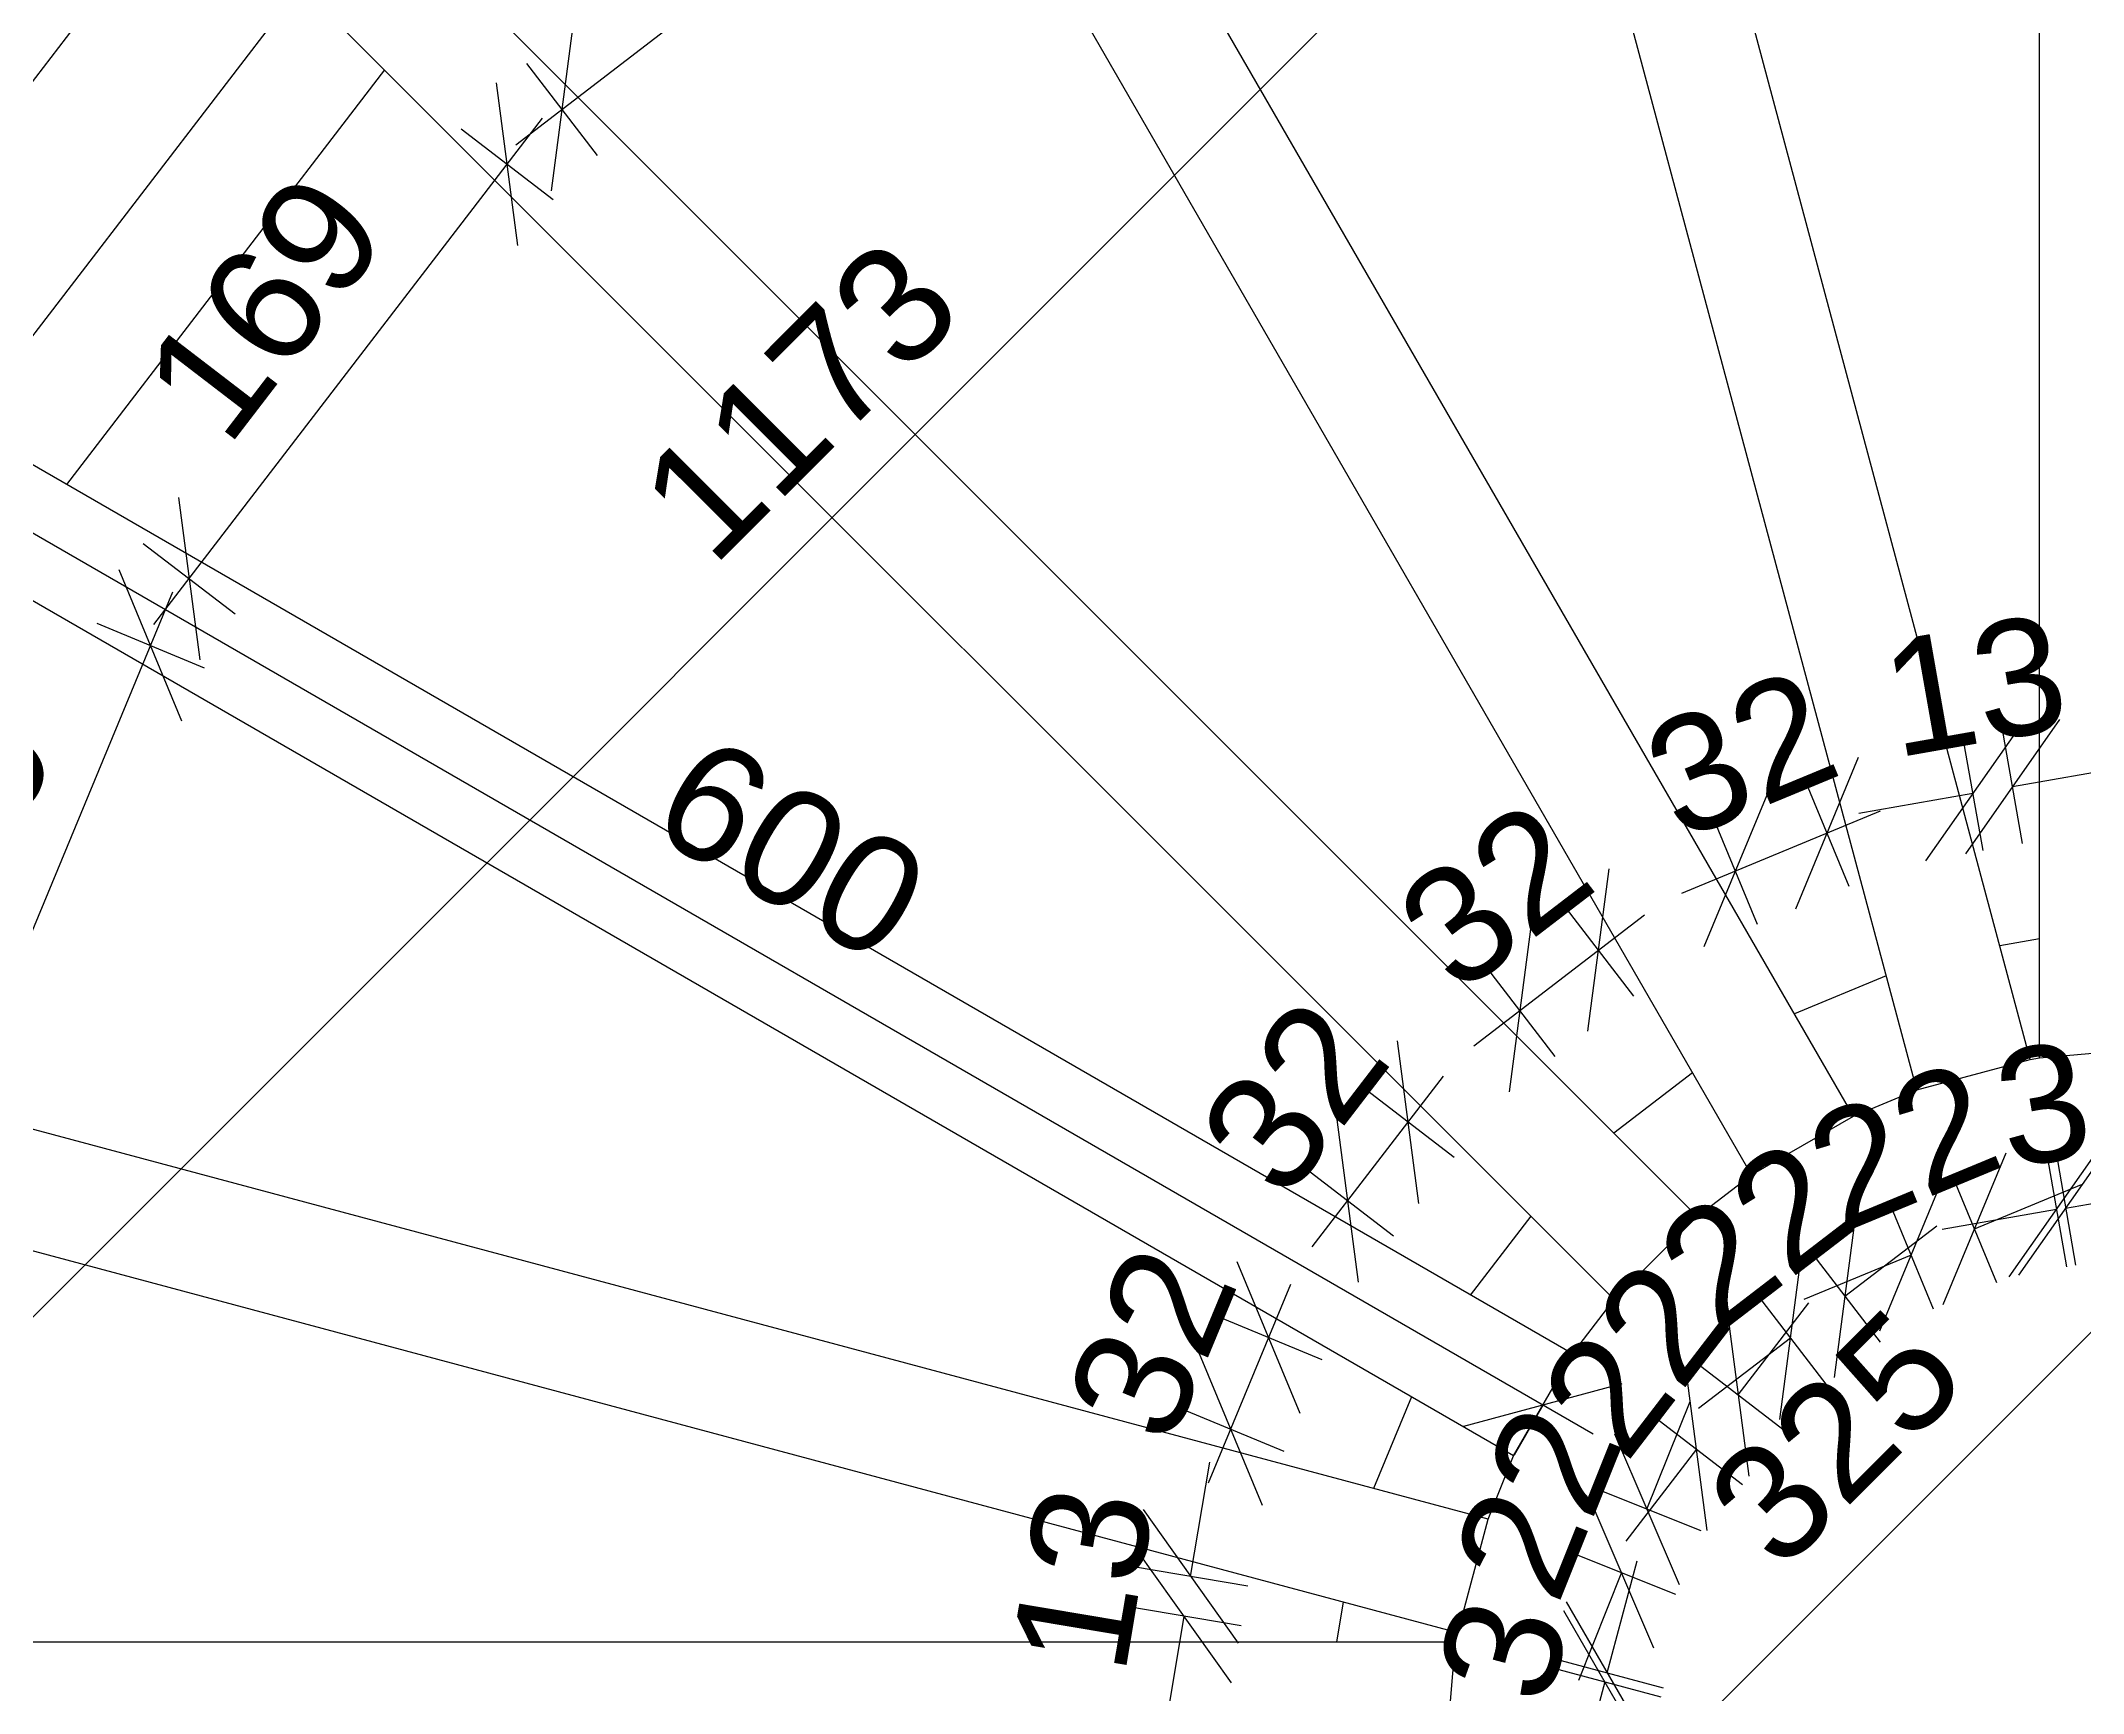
# Model space of a CAD drawing. Header units: millimetres. Extents: x -96270 to 80902, y -48795 to -34727.
# Drawn here: x 58690 to 59350, y -37729 to -37195 of the extents above; entities that cross this region are included whole.
import ezdxf

# ---------------------------------------------------------------- set-up
doc = ezdxf.new("R2010")
doc.units = ezdxf.units.MM
doc.layers.get('0').update_dxf_attribs({"lineweight": 25})
doc.layers.add('Mållinje (Afsætning af mål)', color=4, linetype='Continuous', lineweight=9)
doc.layers.add('Tyk fuldstregslinje (Optegning)', color=7, linetype='Continuous', lineweight=30)
doc.styles.add('Annotative', font='arial.ttf')
doc.dimstyles.new('Annotative', dxfattribs={"dimscale": 0, "dimtxt": 2.5, "dimasz": 2.5, "dimexe": 1.25, "dimexo": 1, "dimgap": 1, "dimtad": 1, "dimdec": 0, "dimzin": 0, "dimtxsty": 'Annotative', "dimblk": 'OBLIQUE', "dimcen": 1, "dimdle": 1.25, "dimadec": 0, "dimazin": 0, "dimtfac": 1, "dimtdec": 0, "dimtofl": 0, "dimtmove": 0, "dimatfit": 3, "dimfxl": 1.25, "dimfxlon": 1, "dimtolj": 1, "dimtzin": 0, "dimarcsym": 0})

# ---------------------------------------------------------------- blocks, each defined once
blk = doc.blocks.new('_Oblique')
at = {"color": 0, "linetype": 'ByBlock', "lineweight": -2}
blk.add_line((-0.5, -0.5), (0.5, 0.5), dxfattribs=at)
blk = doc.blocks.new('*D654')
at = {"layer": 'Defpoints', "color": 0, "transparency": 16777216}
for p in [(58734.44, -37147.06), (58774.11, -37177.5), (58665.18, -37319.46)]:
    blk.add_point(p, dxfattribs=at)
at = {"layer": 'Mållinje (Afsætning af mål)', "color": 0, "lineweight": -2, "transparency": 16777216}
for p, q in [((58614.1, -37303.9), (58745.86, -37132.19)), ((58749.32, -37158.48), (58719.57, -37135.65)), ((58640.39, -37300.44), (58610.64, -37277.61))]:
    blk.add_line(p, q, dxfattribs=at)
at = {"layer": 'Mållinje (Afsætning af mål)', "color": 0, "lineweight": -2, "transparency": 16777216, "xscale": 37.5, "yscale": 37.5, "zscale": 37.5}
for p, rotation in [((58734.44, -37147.06), 52.49999999999965), ((58625.51, -37289.03), 232.4999999999996)]:
    blk.add_blockref('_Oblique', p, dxfattribs=dict(at, rotation=rotation))
at = {"layer": 'Mållinje (Afsætning af mål)', "color": 0, "transparency": 16777216, "insert": (58652.89, -37197.26), "char_height": 37.5, "attachment_point": 5, "rotation": 52.5, "style": 'Annotative'}
blk.add_mtext('\\A1;179', dxfattribs=at)
blk = doc.blocks.new('*D637')
at = {"layer": 'Defpoints', "color": 0, "transparency": 16777216}
for p in [(59148.23, -37709.91), (59147.45, -37712.81), (59196.53, -37722.85)]:
    blk.add_point(p, dxfattribs=at)
at = {"layer": 'Mållinje (Afsætning af mål)', "color": 0, "lineweight": -2, "transparency": 16777216}
for p, q in [((59196.53, -37722.85), (59206.23, -37686.63)), ((59177.64, -37720.9), (59213.86, -37730.6)), ((59178.42, -37718), (59214.64, -37727.7)), ((59195.75, -37725.75), (59186.04, -37761.97))]:
    blk.add_line(p, q, dxfattribs=at)
at = {"layer": 'Mållinje (Afsætning af mål)', "color": 0, "lineweight": -2, "transparency": 16777216, "xscale": 37.5, "yscale": 37.5, "zscale": 37.5}
for p, rotation in [((59195.75, -37725.75), 74.99999999979862), ((59196.53, -37722.85), 254.9999999997986)]:
    blk.add_blockref('_Oblique', p, dxfattribs=dict(at, rotation=rotation))
at = {"layer": 'Mållinje (Afsætning af mål)', "color": 0, "transparency": 16777216, "insert": (59163.14, -37715.46), "char_height": 37.5, "attachment_point": 5, "rotation": 75, "style": 'Annotative'}
blk.add_mtext('\\A1;3', dxfattribs=at)
blk = doc.blocks.new('*D636')
at = {"layer": 'Defpoints', "color": 0, "transparency": 16777216}
for p in [(59166.29, -37652.66), (59209.38, -37669.9), (59158.07, -37673.2)]:
    blk.add_point(p, dxfattribs=at)
at = {"layer": 'Mållinje (Afsætning af mål)', "color": 0, "lineweight": -2, "transparency": 16777216}
for p, q in [((59209.38, -37669.9), (59223.32, -37635.09)), ((59191.98, -37662.94), (59226.79, -37676.87)), ((59183.76, -37683.48), (59218.57, -37697.42)), ((59201.16, -37690.45), (59187.23, -37725.27))]:
    blk.add_line(p, q, dxfattribs=at)
at = {"layer": 'Mållinje (Afsætning af mål)', "color": 0, "lineweight": -2, "transparency": 16777216, "xscale": 37.5, "yscale": 37.5, "zscale": 37.5}
for p, rotation in [((59209.38, -37669.9), 248.1904522897012), ((59201.16, -37690.45), 68.19045228970117)]:
    blk.add_blockref('_Oblique', p, dxfattribs=dict(at, rotation=rotation))
at = {"layer": 'Mållinje (Afsætning af mål)', "color": 0, "transparency": 16777216, "insert": (59173.87, -37667.61), "char_height": 37.5, "attachment_point": 5, "rotation": 68.19045, "style": 'Annotative'}
blk.add_mtext('\\A1;22', dxfattribs=at)
blk = doc.blocks.new('*D635')
at = {"layer": 'Defpoints', "color": 0, "transparency": 16777216}
for p in [(59061.85, -37691.68), (59111.16, -37699.97), (59109, -37712.81)]:
    blk.add_point(p, dxfattribs=at)
at = {"layer": 'Mållinje (Afsætning af mål)', "color": 0, "lineweight": -2, "transparency": 16777216}
for p, q in [((59061.85, -37691.68), (59068.07, -37654.7)), ((59080.34, -37694.79), (59043.36, -37688.58)), ((59078.18, -37707.63), (59041.2, -37701.41)), ((59059.69, -37704.52), (59053.47, -37741.5))]:
    blk.add_line(p, q, dxfattribs=at)
at = {"layer": 'Mållinje (Afsætning af mål)', "color": 0, "lineweight": -2, "transparency": 16777216, "xscale": 37.5, "yscale": 37.5, "zscale": 37.5}
for p, rotation in [((59061.85, -37691.68), 260.4569625527603), ((59059.69, -37704.52), 80.45696255276027)]:
    blk.add_blockref('_Oblique', p, dxfattribs=dict(at, rotation=rotation))
at = {"layer": 'Mållinje (Afsætning af mål)', "color": 0, "transparency": 16777216, "insert": (59027.08, -37692.44), "char_height": 37.5, "attachment_point": 5, "rotation": 80.45696, "style": 'Annotative'}
blk.add_mtext('\\A1;13', dxfattribs=at)
blk = doc.blocks.new('*D634')
at = {"layer": 'Defpoints', "color": 0, "transparency": 16777216}
for p in [(59087.09, -37614.47), (59133.28, -37633.6), (59120.99, -37663.27)]:
    blk.add_point(p, dxfattribs=at)
at = {"layer": 'Mållinje (Afsætning af mål)', "color": 0, "lineweight": -2, "transparency": 16777216}
for p, q in [((59067.62, -37661.46), (59094.26, -37597.15)), ((59104.41, -37621.64), (59069.76, -37607.29)), ((59092.12, -37651.31), (59057.48, -37636.96))]:
    blk.add_line(p, q, dxfattribs=at)
at = {"layer": 'Mållinje (Afsætning af mål)', "color": 0, "lineweight": -2, "transparency": 16777216, "xscale": 37.5, "yscale": 37.5, "zscale": 37.5}
for p, rotation in [((59087.09, -37614.47), 67.500000000009), ((59074.8, -37644.13), 247.500000000009)]:
    blk.add_blockref('_Oblique', p, dxfattribs=dict(at, rotation=rotation))
at = {"layer": 'Mållinje (Afsætning af mål)', "color": 0, "transparency": 16777216, "insert": (59049.38, -37616.23), "char_height": 37.5, "attachment_point": 5, "rotation": 67.5, "style": 'Annotative'}
blk.add_mtext('\\A1;32', dxfattribs=at)
blk = doc.blocks.new('*D633')
at = {"layer": 'Defpoints', "color": 0, "transparency": 16777216}
for p in [(59132.16, -37544.78), (59171.83, -37575.22), (59152.28, -37600.69)]:
    blk.add_point(p, dxfattribs=at)
at = {"layer": 'Mållinje (Afsætning af mål)', "color": 0, "lineweight": -2, "transparency": 16777216}
for p, q in [((59101.2, -37585.13), (59143.58, -37529.9)), ((59147.04, -37556.19), (59117.29, -37533.37)), ((59127.49, -37581.67), (59097.74, -37558.84))]:
    blk.add_line(p, q, dxfattribs=at)
at = {"layer": 'Mållinje (Afsætning af mål)', "color": 0, "lineweight": -2, "transparency": 16777216, "xscale": 37.5, "yscale": 37.5, "zscale": 37.5}
for p, rotation in [((59132.16, -37544.78), 52.50000000000339), ((59112.61, -37570.26), 232.5000000000034)]:
    blk.add_blockref('_Oblique', p, dxfattribs=dict(at, rotation=rotation))
at = {"layer": 'Mållinje (Afsætning af mål)', "color": 0, "transparency": 16777216, "insert": (59095.29, -37536.72), "char_height": 37.5, "attachment_point": 5, "rotation": 52.5, "style": 'Annotative'}
blk.add_mtext('\\A1;32', dxfattribs=at)
blk = doc.blocks.new('*D632')
at = {"layer": 'Defpoints', "color": 0, "transparency": 16777216}
for p in [(59193.74, -37489.13), (59224.17, -37528.8), (59198.7, -37548.35)]:
    blk.add_point(p, dxfattribs=at)
at = {"layer": 'Mållinje (Afsætning af mål)', "color": 0, "lineweight": -2, "transparency": 16777216}
for p, q in [((59153.39, -37520.09), (59208.61, -37477.72)), ((59205.15, -37504.01), (59182.32, -37474.26)), ((59179.67, -37523.56), (59156.85, -37493.8))]:
    blk.add_line(p, q, dxfattribs=at)
at = {"layer": 'Mållinje (Afsætning af mål)', "color": 0, "lineweight": -2, "transparency": 16777216, "xscale": 37.5, "yscale": 37.5, "zscale": 37.5}
for p, rotation in [((59193.74, -37489.13), 37.49999999999974), ((59168.26, -37508.68), 217.4999999999997)]:
    blk.add_blockref('_Oblique', p, dxfattribs=dict(at, rotation=rotation))
at = {"layer": 'Mållinje (Afsætning af mål)', "color": 0, "transparency": 16777216, "insert": (59160.2, -37471.81), "char_height": 37.5, "attachment_point": 5, "rotation": 37.5, "style": 'Annotative'}
blk.add_mtext('\\A1;32', dxfattribs=at)
blk = doc.blocks.new('*D631')
at = {"layer": 'Defpoints', "color": 0, "transparency": 16777216}
for p in [(59267.62, -37451.32), (59286.75, -37497.51), (59257.08, -37509.8)]:
    blk.add_point(p, dxfattribs=at)
at = {"layer": 'Mållinje (Afsætning af mål)', "color": 0, "lineweight": -2, "transparency": 16777216}
for p, q in [((59274.79, -37468.64), (59260.44, -37433.99)), ((59220.63, -37470.78), (59284.94, -37444.14)), ((59245.12, -37480.93), (59230.77, -37446.28))]:
    blk.add_line(p, q, dxfattribs=at)
at = {"layer": 'Mållinje (Afsætning af mål)', "color": 0, "lineweight": -2, "transparency": 16777216, "xscale": 37.5, "yscale": 37.5, "zscale": 37.5}
for p, rotation in [((59267.62, -37451.32), 22.50000000000797), ((59237.95, -37463.61), 202.500000000008)]:
    blk.add_blockref('_Oblique', p, dxfattribs=dict(at, rotation=rotation))
at = {"layer": 'Mållinje (Afsætning af mål)', "color": 0, "transparency": 16777216, "insert": (59239.71, -37425.9), "char_height": 37.5, "attachment_point": 5, "rotation": 22.5, "style": 'Annotative'}
blk.add_mtext('\\A1;32', dxfattribs=at)
blk = doc.blocks.new('*D630')
at = {"layer": 'Defpoints', "color": 0, "transparency": 16777216}
for p in [(59327.61, -37436.28), (59336.29, -37485.52), (59323.48, -37487.78)]:
    blk.add_point(p, dxfattribs=at)
at = {"layer": 'Mållinje (Afsætning af mål)', "color": 0, "lineweight": -2, "transparency": 16777216}
for p, q in [((59330.86, -37454.74), (59324.35, -37417.81)), ((59318.06, -37457), (59311.54, -37420.07)), ((59327.61, -37436.28), (59364.54, -37429.77)), ((59314.8, -37438.54), (59277.87, -37445.05))]:
    blk.add_line(p, q, dxfattribs=at)
at = {"layer": 'Mållinje (Afsætning af mål)', "color": 0, "lineweight": -2, "transparency": 16777216, "xscale": 37.5, "yscale": 37.5, "zscale": 37.5}
for p, rotation in [((59314.8, -37438.54), 9.99999999998062), ((59327.61, -37436.28), 189.9999999999806)]:
    blk.add_blockref('_Oblique', p, dxfattribs=dict(at, rotation=rotation))
at = {"layer": 'Mållinje (Afsætning af mål)', "color": 0, "transparency": 16777216, "insert": (59315.27, -37403.77), "char_height": 37.5, "attachment_point": 5, "rotation": 10, "style": 'Annotative'}
blk.add_mtext('\\A1;13', dxfattribs=at)
blk = doc.blocks.new('*D629')
at = {"layer": 'Defpoints', "color": 0, "transparency": 16777216}
for p in [(59198.78, -37602.17), (59185.29, -37619.75), (59238.9, -37632.95)]:
    blk.add_point(p, dxfattribs=at)
at = {"layer": 'Mållinje (Afsætning af mål)', "color": 0, "lineweight": -2, "transparency": 16777216}
for p, q in [((59238.9, -37632.95), (59261.73, -37603.2)), ((59224.02, -37621.54), (59253.77, -37644.37)), ((59210.53, -37639.12), (59240.28, -37661.95)), ((59225.41, -37650.54), (59202.58, -37680.29))]:
    blk.add_line(p, q, dxfattribs=at)
at = {"layer": 'Mållinje (Afsætning af mål)', "color": 0, "lineweight": -2, "transparency": 16777216, "xscale": 37.5, "yscale": 37.5, "zscale": 37.5}
for p, rotation in [((59238.9, -37632.95), 232.5000000000012), ((59225.41, -37650.54), 52.50000000000125)]:
    blk.add_blockref('_Oblique', p, dxfattribs=dict(at, rotation=rotation))
at = {"layer": 'Mållinje (Afsætning af mål)', "color": 0, "transparency": 16777216, "insert": (59205.32, -37621.15), "char_height": 37.5, "attachment_point": 5, "rotation": 52.5, "style": 'Annotative'}
blk.add_mtext('\\A1;22', dxfattribs=at)
blk = doc.blocks.new('*D628')
at = {"layer": 'Defpoints', "color": 0, "transparency": 16777216}
for p in [(59243.23, -37561.81), (59225.65, -37575.3), (59273.38, -37601.1)]:
    blk.add_point(p, dxfattribs=at)
at = {"layer": 'Mållinje (Afsætning af mål)', "color": 0, "lineweight": -2, "transparency": 16777216}
for p, q in [((59273.38, -37601.1), (59303.13, -37578.27)), ((59261.97, -37586.23), (59284.8, -37615.98)), ((59244.39, -37599.72), (59267.22, -37629.47)), ((59255.8, -37614.59), (59226.05, -37637.42))]:
    blk.add_line(p, q, dxfattribs=at)
at = {"layer": 'Mållinje (Afsætning af mål)', "color": 0, "lineweight": -2, "transparency": 16777216, "xscale": 37.5, "yscale": 37.5, "zscale": 37.5}
for p, rotation in [((59273.38, -37601.1), 217.5000000000033), ((59255.8, -37614.59), 37.5000000000033)]:
    blk.add_blockref('_Oblique', p, dxfattribs=dict(at, rotation=rotation))
at = {"layer": 'Mållinje (Afsætning af mål)', "color": 0, "transparency": 16777216, "insert": (59244, -37581.01), "char_height": 37.5, "attachment_point": 5, "rotation": 37.5, "style": 'Annotative'}
blk.add_mtext('\\A1;22', dxfattribs=at)
blk = doc.blocks.new('*D627')
at = {"layer": 'Defpoints', "color": 0, "transparency": 16777216}
for p in [(59296.61, -37534.32), (59276.14, -37542.81), (59315.25, -37579.32)]:
    blk.add_point(p, dxfattribs=at)
at = {"layer": 'Mållinje (Afsætning af mål)', "color": 0, "lineweight": -2, "transparency": 16777216}
for p, q in [((59308.08, -37562), (59322.43, -37596.64)), ((59315.25, -37579.32), (59349.9, -37564.97)), ((59287.6, -37570.48), (59301.95, -37605.12)), ((59294.78, -37587.8), (59260.13, -37602.15))]:
    blk.add_line(p, q, dxfattribs=at)
at = {"layer": 'Mållinje (Afsætning af mål)', "color": 0, "lineweight": -2, "transparency": 16777216, "xscale": 37.5, "yscale": 37.5, "zscale": 37.5}
for p, rotation in [((59315.25, -37579.32), 202.5000000000009), ((59294.78, -37587.8), 22.50000000000088)]:
    blk.add_blockref('_Oblique', p, dxfattribs=dict(at, rotation=rotation))
at = {"layer": 'Mållinje (Afsætning af mål)', "color": 0, "transparency": 16777216, "insert": (59292.07, -37552.31), "char_height": 37.5, "attachment_point": 5, "rotation": 22.5, "style": 'Annotative'}
blk.add_mtext('\\A1;22', dxfattribs=at)
blk = doc.blocks.new('*D626')
at = {"layer": 'Defpoints', "color": 0, "transparency": 16777216}
for p in [(59333.32, -37524.49), (59336.29, -37523.97), (59344.76, -37572.55)]:
    blk.add_point(p, dxfattribs=at)
at = {"layer": 'Mållinje (Afsætning af mål)', "color": 0, "lineweight": -2, "transparency": 16777216}
for p, q in [((59338.57, -37554.6), (59345, -37591.54)), ((59341.54, -37554.08), (59347.98, -37591.02)), ((59344.76, -37572.55), (59381.7, -37566.11)), ((59341.79, -37573.07), (59304.84, -37579.51))]:
    blk.add_line(p, q, dxfattribs=at)
at = {"layer": 'Mållinje (Afsætning af mål)', "color": 0, "lineweight": -2, "transparency": 16777216, "xscale": 37.5, "yscale": 37.5, "zscale": 37.5}
for p, rotation in [((59341.79, -37573.07), 9.885666944089726), ((59344.76, -37572.55), 189.8856669440897)]:
    blk.add_blockref('_Oblique', p, dxfattribs=dict(at, rotation=rotation))
at = {"layer": 'Mållinje (Afsætning af mål)', "color": 0, "transparency": 16777216, "insert": (59337.41, -37539.16), "char_height": 37.5, "attachment_point": 5, "rotation": 9.88567, "style": 'Annotative'}
blk.add_mtext('\\A1;3', dxfattribs=at)
blk = doc.blocks.new('*D624')
at = {"layer": 'Defpoints', "color": 0, "transparency": 16777216}
for p in [(58679.37, -37371.54), (58725.57, -37390.67), (58614.72, -37527.61)]:
    blk.add_point(p, dxfattribs=at)
at = {"layer": 'Mållinje (Afsætning af mål)', "color": 0, "lineweight": -2, "transparency": 16777216}
for p, q in [((58653.74, -37564.07), (58732.74, -37373.35)), ((58708.24, -37383.5), (58742.89, -37397.85)), ((58643.59, -37539.57), (58678.24, -37553.92))]:
    blk.add_line(p, q, dxfattribs=at)
at = {"layer": 'Mållinje (Afsætning af mål)', "color": 0, "lineweight": -2, "transparency": 16777216, "xscale": 37.5, "yscale": 37.5, "zscale": 37.5}
for p, rotation in [((58725.57, -37390.67), 67.4999999999997), ((58660.92, -37546.75), 247.4999999999997)]:
    blk.add_blockref('_Oblique', p, dxfattribs=dict(at, rotation=rotation))
at = {"layer": 'Mållinje (Afsætning af mål)', "color": 0, "transparency": 16777216, "insert": (58661.69, -37455.64), "char_height": 37.5, "attachment_point": 5, "rotation": 67.5, "style": 'Annotative'}
blk.add_mtext('\\A1;169', dxfattribs=at)
blk = doc.blocks.new('*D623')
at = {"layer": 'Defpoints', "color": 0, "transparency": 16777216}
for p in [(58801.21, -37204.6), (58840.88, -37235.04), (58698.37, -37338.63)]:
    blk.add_point(p, dxfattribs=at)
at = {"layer": 'Mållinje (Afsætning af mål)', "color": 0, "lineweight": -2, "transparency": 16777216}
for p, q in [((58726.62, -37383.94), (58852.3, -37220.17)), ((58826.01, -37223.63), (58855.76, -37246.46)), ((58723.16, -37357.65), (58752.91, -37380.48))]:
    blk.add_line(p, q, dxfattribs=at)
at = {"layer": 'Mållinje (Afsætning af mål)', "color": 0, "lineweight": -2, "transparency": 16777216, "xscale": 37.5, "yscale": 37.5, "zscale": 37.5}
for p, rotation in [((58840.88, -37235.04), 52.49999999999708), ((58738.04, -37369.07), 232.4999999999971)]:
    blk.add_blockref('_Oblique', p, dxfattribs=dict(at, rotation=rotation))
at = {"layer": 'Mållinje (Afsætning af mål)', "color": 0, "transparency": 16777216, "insert": (58762.37, -37281.27), "char_height": 37.5, "attachment_point": 5, "rotation": 52.5, "style": 'Annotative'}
blk.add_mtext('\\A1;169', dxfattribs=at)
blk = doc.blocks.new('*D622')
at = {"layer": 'Defpoints', "color": 0, "transparency": 16777216}
for p in [(58962.11, -37074.89), (58992.55, -37114.56), (58828.08, -37177.73)]:
    blk.add_point(p, dxfattribs=at)
at = {"layer": 'Mållinje (Afsætning af mål)', "color": 0, "lineweight": -2, "transparency": 16777216}
for p, q in [((58981.13, -37099.68), (59003.96, -37129.43)), ((58843.65, -37228.81), (59007.42, -37103.14)), ((58847.11, -37202.53), (58869.94, -37232.28))]:
    blk.add_line(p, q, dxfattribs=at)
at = {"layer": 'Mållinje (Afsætning af mål)', "color": 0, "lineweight": -2, "transparency": 16777216, "xscale": 37.5, "yscale": 37.5, "zscale": 37.5}
for p, rotation in [((58992.55, -37114.56), 37.49999999999902), ((58858.52, -37217.4), 217.499999999999)]:
    blk.add_blockref('_Oblique', p, dxfattribs=dict(at, rotation=rotation))
at = {"layer": 'Mållinje (Afsætning af mål)', "color": 0, "transparency": 16777216, "insert": (58904.75, -37138.89), "char_height": 37.5, "attachment_point": 5, "rotation": 37.5, "style": 'Annotative'}
blk.add_mtext('\\A1;169', dxfattribs=at)
blk = doc.blocks.new('*D619')
at = {"layer": 'Defpoints', "color": 0, "transparency": 16777216}
for p in [(59374.29, -37520.81), (59409.57, -37556.09), (59144.29, -37750.81)]:
    blk.add_point(p, dxfattribs=at)
at = {"layer": 'Mållinje (Afsætning af mål)', "color": 0, "lineweight": -2, "transparency": 16777216}
for p, q in [((59166.31, -37799.35), (59422.83, -37542.83)), ((59396.31, -37542.83), (59422.83, -37569.35)), ((59166.31, -37772.83), (59192.83, -37799.35))]:
    blk.add_line(p, q, dxfattribs=at)
at = {"layer": 'Mållinje (Afsætning af mål)', "color": 0, "lineweight": -2, "transparency": 16777216, "xscale": 37.5, "yscale": 37.5, "zscale": 37.5}
for p, rotation in [((59409.57, -37556.09), 45), ((59179.57, -37786.09), 225)]:
    blk.add_blockref('_Oblique', p, dxfattribs=dict(at, rotation=rotation))
at = {"layer": 'Mållinje (Afsætning af mål)', "color": 0, "transparency": 16777216, "insert": (59270.42, -37646.93), "char_height": 37.5, "attachment_point": 5, "rotation": 45, "style": 'Annotative'}
blk.add_mtext('\\A1;325', dxfattribs=at)
blk = doc.blocks.new('*D618')
at = {"layer": 'Defpoints', "color": 0, "transparency": 16777216}
for p in [(59374.29, -36920.81), (59374.29, -36920.81), (58544.84, -37750.51)]:
    blk.add_point(p, dxfattribs=at)
at = {"layer": 'Mållinje (Afsætning af mål)', "color": 0, "lineweight": -2, "transparency": 16777216}
for p, q in [((58531.58, -37763.77), (59387.55, -36907.55)), ((59374.29, -36920.81), (59361.03, -36907.55)), ((58544.84, -37750.51), (58531.58, -37737.26))]:
    blk.add_line(p, q, dxfattribs=at)
at = {"layer": 'Mållinje (Afsætning af mål)', "color": 0, "lineweight": -2, "transparency": 16777216, "xscale": 37.5, "yscale": 37.5, "zscale": 37.5}
for p, rotation in [((59374.29, -36920.81), 45.0086126468745), ((58544.84, -37750.51), 225.0086126468745)]:
    blk.add_blockref('_Oblique', p, dxfattribs=dict(at, rotation=rotation))
at = {"layer": 'Mållinje (Afsætning af mål)', "color": 0, "transparency": 16777216, "insert": (58935.41, -37311.51), "char_height": 37.5, "attachment_point": 5, "rotation": 45.00861, "style": 'Annotative'}
blk.add_mtext('\\A1;1173', dxfattribs=at)
blk = doc.blocks.new('*D617')
at = {"layer": 'Defpoints', "color": 0, "transparency": 16777216}
for p in [(58655.68, -37335.92), (59175.79, -37636.2), (59175.79, -37636.2)]:
    blk.add_point(p, dxfattribs=at)
at = {"layer": 'Mållinje (Afsætning af mål)', "color": 0, "lineweight": -2, "transparency": 16777216}
for p, q in [((58639.44, -37326.54), (59192.02, -37645.58)), ((58655.68, -37335.92), (58646.3, -37352.16)), ((59175.79, -37636.2), (59166.41, -37652.44))]:
    blk.add_line(p, q, dxfattribs=at)
at = {"layer": 'Mållinje (Afsætning af mål)', "color": 0, "lineweight": -2, "transparency": 16777216, "xscale": 37.5, "yscale": 37.5, "zscale": 37.5}
for p, rotation in [((58655.68, -37335.92), 149.999999999998), ((59175.79, -37636.2), 329.999999999998)]:
    blk.add_blockref('_Oblique', p, dxfattribs=dict(at, rotation=rotation))
at = {"layer": 'Mållinje (Afsætning af mål)', "color": 0, "transparency": 16777216, "insert": (58932.81, -37456.49), "char_height": 37.5, "attachment_point": 5, "rotation": 330, "style": 'Annotative'}
blk.add_mtext('\\A1;600', dxfattribs=at)

msp = doc.modelspace()

# ---------------------------------------------------------------- linework, layer by layer
at = {"layer": 'Tyk fuldstregslinje (Optegning)'}
for p, q in [((59336.29, -37523.97), (59336.29, -36920.81)), ((59333.32, -37524.49), (59177.88, -36944.38)), ((59296.61, -37534.32), (59141.18, -36954.22)), ((59276.14, -37542.81), (58975.85, -37022.7)), ((59243.23, -37561.81), (58942.95, -37041.7)), ((59225.65, -37575.3), (58800.98, -37150.63)), ((58774.11, -37177.5), (58665.18, -37319.46)), ((59198.78, -37602.17), (58774.11, -37177.5)), ((58801.21, -37204.6), (58698.37, -37338.63)), ((59185.29, -37619.75), (58665.18, -37319.46)), ((59166.29, -37652.66), (58646.18, -37352.37)), ((59336.29, -37485.52), (59323.48, -37487.78)), ((59286.75, -37497.51), (59257.08, -37509.8)), ((59158.07, -37673.2), (58577.7, -37517.69)), ((59296.61, -37534.32), (59333.32, -37524.49)), ((59333.32, -37524.49), (59336.29, -37523.97)), ((59336.29, -37523.97), (59374.29, -37520.65)), ((59224.17, -37528.8), (59198.7, -37548.35)), ((59276.14, -37542.81), (59296.61, -37534.32)), ((59243.23, -37561.81), (59276.14, -37542.81)), ((59148.23, -37709.91), (58567.87, -37554.4)), ((59225.65, -37575.3), (59243.23, -37561.81)), ((59171.83, -37575.22), (59152.28, -37600.69)), ((59198.78, -37602.17), (59225.65, -37575.3)), ((59185.29, -37619.75), (59198.78, -37602.17)), ((59166.29, -37652.66), (59185.29, -37619.75)), ((59133.28, -37633.6), (59120.99, -37663.27)), ((59158.07, -37673.2), (59166.29, -37652.66)), ((59148.23, -37709.91), (59158.07, -37673.2)), ((59111.16, -37699.97), (59109, -37712.81)), ((59147.45, -37712.81), (59148.23, -37709.91)), ((58544.29, -37712.81), (59147.45, -37712.81)), ((59144.29, -37750.81), (59147.45, -37712.81))]:
    msp.add_line(p, q, dxfattribs=at)

# ---------------------------------------------------------------- dimensions: what is measured, and where the dimension line sits
at = {"layer": 'Mållinje (Afsætning af mål)'}
for p1, p2, distance, picture, middle in [((58544.84, -37750.51), (59374.29, -36920.81), 0, '*D618', (58935.41, -37311.51)), ((58828.08, -37177.73), (58962.11, -37074.89), -50, '*D622', (58904.75, -37138.89)), ((58665.18, -37319.46), (58774.11, -37177.5), 50, '*D654', (58652.89, -37197.26)), ((58698.37, -37338.63), (58801.21, -37204.6), -50, '*D623', (58762.37, -37281.27)), ((58614.72, -37527.61), (58679.37, -37371.54), -50, '*D624', (58661.69, -37455.64)), ((59144.29, -37750.81), (59374.29, -37520.81), -49.89, '*D619', (59270.42, -37646.93))]:
    dim = msp.add_aligned_dim(p1=p1, p2=p2, distance=distance, dimstyle='Annotative', dxfattribs=at)
    dim.commit()
    dim.dimension.update_dxf_attribs({"geometry": picture, "text_midpoint": middle})
dim = msp.add_aligned_dim(p1=(58655.68, -37335.92), p2=(59175.79, -37636.2), distance=0, text='600', dimstyle='Annotative', dxfattribs=at)
dim.commit()
dim.dimension.update_dxf_attribs({"geometry": '*D617', "text_midpoint": (58932.81, -37456.49)})
for base, p1, p2, angle, picture, middle in [((59327.61, -37436.28), (59323.48, -37487.78), (59336.29, -37485.52), 10, '*D630', (59321.2, -37437.41)), ((59267.62, -37451.32), (59257.08, -37509.8), (59286.75, -37497.51), 22.5, '*D631', (59252.78, -37457.46)), ((59193.74, -37489.13), (59198.7, -37548.35), (59224.17, -37528.8), 37.5, '*D632', (59181, -37498.91)), ((59132.16, -37544.78), (59152.28, -37600.69), (59171.83, -37575.22), 52.5, '*D633', (59122.39, -37557.52)), ((59315.25, -37579.32), (59276.14, -37542.81), (59296.61, -37534.32), 22.5, '*D627', (59305.01, -37583.56)), ((59344.76, -37572.55), (59333.32, -37524.49), (59336.29, -37523.97), 9.88567, '*D626', (59343.27, -37572.81)), ((59273.38, -37601.1), (59225.65, -37575.3), (59243.23, -37561.81), 37.5, '*D628', (59264.59, -37607.85)), ((59087.09, -37614.47), (59120.99, -37663.27), (59133.28, -37633.6), 67.5, '*D634', (59080.94, -37629.3)), ((59238.9, -37632.95), (59185.29, -37619.75), (59198.78, -37602.17), 52.5, '*D629', (59232.15, -37641.74)), ((59209.38, -37669.9), (59158.07, -37673.2), (59166.29, -37652.66), 68.19045, '*D636', (59205.27, -37680.18)), ((59061.85, -37691.68), (59109, -37712.81), (59111.16, -37699.97), 80.45696, '*D635', (59060.77, -37698.1)), ((59196.53, -37722.85), (59147.45, -37712.81), (59148.23, -37709.91), 75, '*D637', (59196.14, -37724.3))]:
    dim = msp.add_linear_dim(base=base, p1=p1, p2=p2, angle=angle, dimstyle='Annotative', dxfattribs=at)
    dim.commit()
    dim.dimension.update_dxf_attribs({"geometry": picture, "text_midpoint": middle, "dimtype": 161})

doc.saveas('drawing.dxf')
